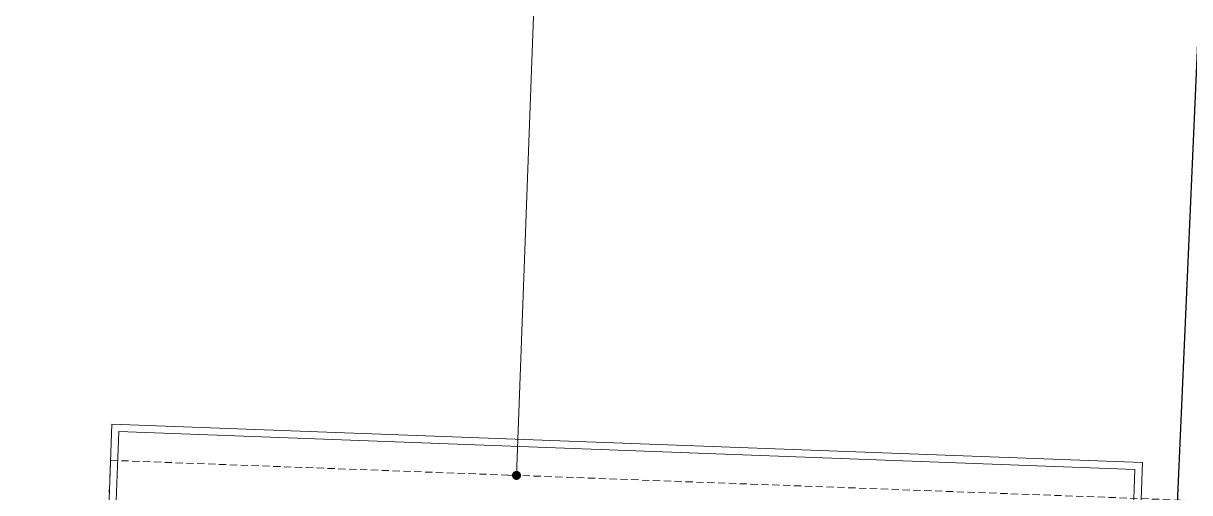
# Model space of a CAD drawing. Header units: centimetres. Extents: x 63871 to 181827, y -95930 to 42199.
# Drawn here: x 156113 to 156758, y 29569 to 29828 of the extents above; entities that cross this region are included whole.
import ezdxf

# ---------------------------------------------------------------- set-up
doc = ezdxf.new("R2010")
doc.units = ezdxf.units.CM
doc.linetypes.add('11-021_500-SatisOfisi_220512$0${ Diamond }', pattern=[12, 4, -2, 2, 2, -2])
for name, color, linetype, lineweight in [('A-FLOR-HRAL', 11, 'Continuous', 9), ('İz DÜŞÜMÜ', 7, '11-021_500-SatisOfisi_220512$0${ Diamond }', 18), ('OLUK', 222, 'Continuous', 15), ('ÇEKME MESAFESİ', 5, 'Continuous', 25)]:
    doc.layers.add(name, color=color, linetype=linetype, lineweight=lineweight)
doc.layers.add('Dıış Ölçü', color=140, linetype='Continuous')
doc.styles.add('RomanS', font='')
doc.styles.get('RomanS').set_extended_font_data('Stylus BT')
doc.dimstyles.new('BÖYÜK', dxfattribs={"dimtxt": 70, "dimasz": 5, "dimexe": 5, "dimexo": 5, "dimgap": 2, "dimtad": 3, "dimdec": 0, "dimzin": 0, "dimdsep": 46, "dimtxsty": 'RomanS', "dimblk": 'DOT', "dimcen": 5, "dimadec": 0, "dimazin": 0, "dimtfac": 1, "dimtdec": 0, "dimtix": 1, "dimtofl": 0, "dimtmove": 1, "dimatfit": 0, "dimldrblk": 'DOT', "dimfxl": 10, "dimfxlon": 1, "dimtolj": 1, "dimtzin": 0, "dimarcsym": 0})

# ---------------------------------------------------------------- blocks, each defined once
blk = doc.blocks.new('HRD')
at = {"layer": 'A-FLOR-HRAL'}
for p, q in [((154389.63, 36367.48), (153819.63, 36367.48)), ((153819.63, 36367.48), (153819.63, 36197.48)), ((154385.63, 36363.48), (153823.63, 36363.48)), ((153823.63, 36363.48), (153823.63, 36197.48)), ((154385.63, 36197.48), (154385.63, 36363.48)), ((154389.63, 36197.48), (154389.63, 36367.48))]:
    blk.add_line(p, q, dxfattribs=at)
at = {"layer": 'İz DÜŞÜMÜ'}
blk.add_lwpolyline([(153819.63, 36347.48), (154419.63, 36347.49), (154419.63, 35292.49), (154159.63, 35292.49), (154159.63, 35357.48), (153819.63, 35357.48), (153819.63, 36347.48)], dxfattribs=at)
blk = doc.blocks.new('_Dot')
at = {"color": 0, "linetype": 'ByBlock', "lineweight": -2}
blk.add_line((-0.5, 0), (-1, 0), dxfattribs=at)
at = {"color": 0, "linetype": 'ByBlock', "const_width": 0.5}
blk.add_lwpolyline([(-0.25, 0, 1), (0.25, 0, 1)], format="xyb", close=True, dxfattribs=at)
blk = doc.blocks.new('*D237')
at = {"layer": 'Defpoints', "color": 0, "transparency": 16777216}
for p in [(-15.23, 14146.54), (-15.23, 14146.54), (-43.09, 13395.99, 0)]:
    blk.add_point(p, dxfattribs=at)
at = {"layer": 'Dıış Ölçü', "color": 0, "lineweight": -2, "transparency": 16777216}
for p, q in [((-15.23, 14146.54), (-20.22, 14146.72)), ((-42.91, 13400.99), (-15.41, 14141.54)), ((-43.09, 13395.99), (-48.09, 13396.18))]:
    blk.add_line(p, q, dxfattribs=at)
at = {"layer": 'Dıış Ölçü', "color": 0, "lineweight": -2, "transparency": 16777216, "xscale": 5, "yscale": 5, "zscale": 5}
for p, rotation in [((-15.23, 14146.54), 87.87361722026102), ((-43.09, 13395.99), 267.873617220261)]:
    blk.add_blockref('_Dot', p, dxfattribs=dict(at, rotation=rotation))
at = {"layer": 'Dıış Ölçü', "color": 0, "transparency": 16777216, "insert": (-68.64, 13772.73), "char_height": 70, "attachment_point": 5, "rotation": 87.87362, "style": 'RomanS'}
blk.add_mtext('\\A1;751', dxfattribs=at)
blk = doc.blocks.new('yerleşim planı')
at = {"layer": 'ÇEKME MESAFESİ'}
blk.add_lwpolyline([(-40.83, 5105.4), (273.34, 12259.01), (441.13, 16103.94), (540.57, 18375.82), (609.04, 19935.36), (690.25, 21784.84), (634.24, 21857.25), (-544.7, 22109.61), (-620.14, 22142.77), (-3351.17, 23343.12), (-5431.03, 23015.66), (-6402.4, 20015.9), (-7155.9, 17689.81), (-7622.64, 16249.05), (-8469.24, 13634.54), (-9179.7, 11507.37), (-10271.31, 8561.4)], dxfattribs=at)
at = {"rotation": 357.8731892381679}
blk.add_blockref('HRD', (-155330.07, -17209.67, 0), dxfattribs=at)
at = {"layer": 'Dıış Ölçü'}
dim = blk.add_aligned_dim(p1=(-43.09, 13395.99, 0), p2=(-15.23, 14146.54), distance=0, dimstyle='BÖYÜK', dxfattribs=at)
dim.commit()
dim.dimension.update_dxf_attribs({"geometry": '*D237', "text_midpoint": (-68.64, 13772.73)})

msp = doc.modelspace()

# ---------------------------------------------------------------- block references
at = {"layer": 'OLUK'}
msp.add_blockref('yerleşim planı', (156428.79, 16182.58), dxfattribs=at)

doc.saveas('drawing.dxf')
